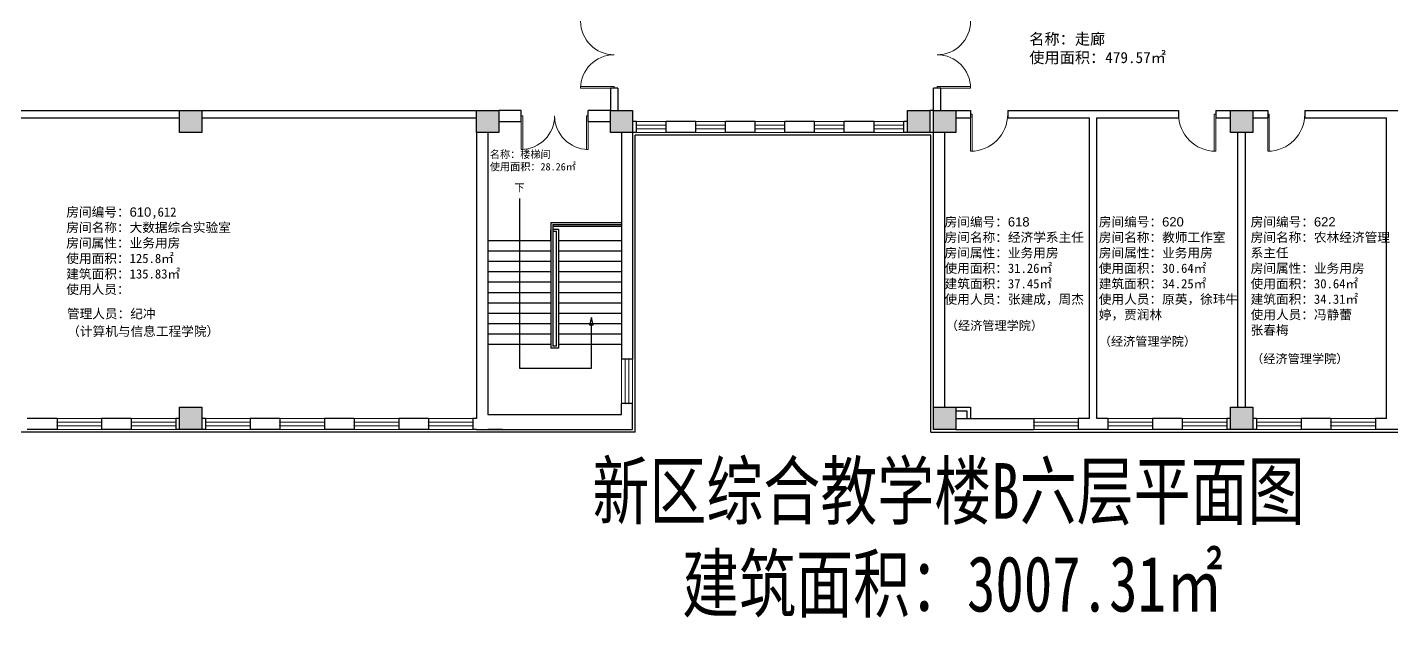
# Model space of a CAD drawing. Header units: millimetres. Extents: x 250667 to 378376, y 130813 to 184650.
# Drawn here: x 287267 to 324007, y 130813 to 146726 of the extents above; entities that cross this region are included whole.
import ezdxf

# ---------------------------------------------------------------- set-up
doc = ezdxf.new("R2010")
doc.units = ezdxf.units.MM
doc.header["$LTSCALE"] = 1000
doc.linetypes.add('CONTINOUS', pattern=[0])
for name, color, linetype in [('填充', 7, 'Continuous'), ('管理人员', 2, 'Continuous'), ('经济管理学院', 66, 'Continuous')]:
    doc.layers.add(name, color=color, linetype=linetype)
for name, color, linetype, lineweight in [('墙体', 30, 'Continuous', 30), ('墙线', 30, 'Continuous', 30), ('文字', 7, 'Continuous', 30), ('柱子', 150, 'Continuous', 30), ('窗线', 131, 'Continuous', 15), ('门线', 154, 'CONTINOUS', 15)]:
    doc.layers.add(name, color=color, linetype=linetype, lineweight=lineweight)
doc.styles.add('_TCH_AXIS', font='', dxfattribs={"width": 0.75})
doc.styles.get("Standard").update_dxf_attribs({"font": 'arial.ttf'})
doc.styles.get('_TCH_AXIS').set_extended_font_data('FangSong_GB2312')

msp = doc.modelspace()

# ---------------------------------------------------------------- hatches: boundary and pattern name
at = {"layer": '填充'}
h = msp.add_hatch(color=7, dxfattribs=at)
h.dxf.hatch_style = 1
h.paths.add_polyline_path([(291967, 144486), (291367, 144486), (291367, 143886), (291967, 143886)])
h = msp.add_hatch(color=7, dxfattribs=at)
h.dxf.hatch_style = 1
h.paths.add_polyline_path([(299967, 144486), (299367, 144486), (299367, 143886), (299967, 143886)])
h = msp.add_hatch(color=7, dxfattribs=at)
h.dxf.hatch_style = 1
h.paths.add_polyline_path([(303567, 144486), (302967, 144486), (302967, 143886), (303567, 143886)])
h = msp.add_hatch(color=7, dxfattribs=at)
h.dxf.hatch_style = 1
h.paths.add_polyline_path([(311567, 144486), (310967, 144486), (310967, 143886), (311567, 143886)])
h = msp.add_hatch(color=7, dxfattribs=at)
h.dxf.hatch_style = 1
h.paths.add_polyline_path([(312267, 144486), (311667, 144486), (311667, 143886), (312267, 143886)])
h = msp.add_hatch(color=7, dxfattribs=at)
h.dxf.hatch_style = 1
h.paths.add_polyline_path([(320267, 144486), (319667, 144486), (319667, 143886), (320267, 143886)])
h = msp.add_hatch(color=7, dxfattribs=at)
h.dxf.hatch_style = 1
h.paths.add_polyline_path([(291967, 136486), (291367, 136486), (291367, 135886), (291967, 135886)])
h = msp.add_hatch(color=7, dxfattribs=at)
h.dxf.hatch_style = 1
h.paths.add_polyline_path([(312267, 136486), (311667, 136486), (311667, 135886), (312267, 135886)])
h = msp.add_hatch(color=7, dxfattribs=at)
h.dxf.hatch_style = 1
h.paths.add_polyline_path([(320267, 136486), (319667, 136486), (319667, 135886), (320267, 135886)])

# ---------------------------------------------------------------- linework, layer by layer
at = {"layer": '墙体'}
for p, q in [((312667, 144486), (312667, 144286)), ((313667, 144486), (313667, 144286)), ((318267, 144486), (318267, 144286)), ((319267, 144486), (319267, 144286)), ((320667, 144486), (320667, 144286)), ((321667, 144486), (321667, 144286)), ((300519, 142114), (300519, 137541)), ((301367, 141462), (301367, 138082)), ((301417, 141412), (301417, 138132)), ((301517, 138132), (301517, 141232)), ((301567, 141282), (301567, 138082)), ((299667, 140982), (301367, 140982)), ((301567, 140982), (303267, 140982)), ((299667, 140702), (301367, 140702)), ((299667, 140422), (301367, 140422)), ((301567, 140702), (303267, 140702)), ((301567, 140422), (303267, 140422)), ((299667, 140142), (301367, 140142)), ((299667, 140142), (301367, 140142)), ((301567, 140142), (303267, 140142)), ((301567, 140142), (303267, 140142)), ((299667, 139862), (301367, 139862)), ((301567, 139862), (303267, 139862)), ((299667, 139582), (301367, 139582)), ((299667, 139302), (301367, 139302)), ((299667, 139302), (301367, 139302)), ((301567, 139582), (303267, 139582)), ((301567, 139302), (303267, 139302)), ((301567, 139302), (303267, 139302)), ((299667, 139022), (301367, 139022)), ((301567, 139022), (303267, 139022)), ((302455, 138903), (302405, 138695)), ((302505, 138695), (302455, 138903)), ((299667, 138742), (301367, 138742)), ((301567, 138742), (303267, 138742)), ((302505, 138695), (302405, 138695)), ((302455, 137541), (302455, 138695)), ((299667, 138462), (301367, 138462)), ((299667, 138182), (301367, 138182)), ((301567, 138462), (303267, 138462)), ((301567, 138182), (303267, 138182)), ((301567, 138082), (301367, 138082)), ((301517, 138132), (301417, 138132)), ((300519, 137541), (302455, 137541))]:
    msp.add_line(p, q, dxfattribs=at)
at = {"layer": '墙线'}
for p, q in [((303167, 145086), (302967, 145086)), ((302967, 145086), (302967, 144486)), ((303167, 145086), (303167, 144486)), ((311667, 144486), (311667, 145086)), ((311867, 145086), (311667, 145086)), ((311867, 144486), (311867, 145086)), ((285667, 144486), (291367, 144486)), ((291967, 144486), (299367, 144486)), ((300567, 144486), (299967, 144486)), ((300567, 144186), (300567, 144486)), ((302967, 144486), (302367, 144486)), ((302367, 144186), (302367, 144486)), ((311667, 144486), (311567, 144486)), ((312267, 144486), (312667, 144486)), ((313667, 144486), (318267, 144486)), ((319267, 144486), (319667, 144486)), ((320267, 144486), (320667, 144486)), ((321667, 144486), (326267, 144486)), ((285667, 144286), (291367, 144286)), ((291967, 144286), (299367, 144286)), ((299967, 144186), (300567, 144186)), ((302367, 144186), (302967, 144186)), ((303667, 144186), (303567, 144186)), ((303667, 143886), (303667, 144186)), ((305267, 144186), (304467, 144186)), ((304467, 143886), (304467, 144186)), ((305267, 143886), (305267, 144186)), ((306867, 144186), (306067, 144186)), ((306067, 143886), (306067, 144186)), ((306867, 143886), (306867, 144186)), ((308467, 144186), (307667, 144186)), ((307667, 143886), (307667, 144186)), ((308467, 143886), (308467, 144186)), ((310067, 144186), (309267, 144186)), ((309267, 143886), (309267, 144186)), ((310067, 143886), (310067, 144186)), ((310867, 143886), (310867, 144186)), ((310967, 144186), (310867, 144186)), ((312267, 144286), (312667, 144286)), ((313667, 144286), (315867, 144286)), ((315867, 136186), (315867, 144286)), ((316067, 144286), (318267, 144286)), ((316067, 136186), (316067, 144286)), ((319267, 144286), (319667, 144286)), ((320267, 144286), (320667, 144286)), ((321667, 144286), (323867, 144286)), ((323867, 136186), (323867, 144286)), ((299367, 143886), (299367, 136186)), ((299667, 143886), (299667, 136286)), ((303267, 143886), (303267, 137786)), ((303667, 143886), (303567, 143886)), ((303567, 143886), (303567, 137786)), ((303637, 135816), (303637, 143816)), ((311597, 143816), (303637, 143816)), ((305267, 143886), (304467, 143886)), ((306867, 143886), (306067, 143886)), ((308467, 143886), (307667, 143886)), ((310067, 143886), (309267, 143886)), ((310967, 143886), (310867, 143886)), ((311667, 143886), (311567, 143886)), ((311597, 135816), (311597, 143816)), ((311667, 136486), (311667, 143886)), ((311967, 143886), (311967, 136486)), ((319867, 136486), (319867, 143886)), ((320067, 136486), (320067, 143886)), ((301367, 141462), (303267, 141462)), ((301367, 140982), (301367, 141262)), ((301417, 141412), (303267, 141412)), ((301417, 141362), (303267, 141362)), ((301417, 141282), (301567, 141282)), ((301417, 141232), (301517, 141232)), ((303567, 137786), (303267, 137786)), ((303567, 137786), (303267, 137786)), ((303567, 136586), (303267, 136586)), ((303267, 136286), (303267, 136586)), ((303567, 135886), (303567, 136586)), ((312267, 136486), (312667, 136486)), ((312267, 136386), (312567, 136386)), ((312567, 136386), (312567, 136186)), ((312667, 136486), (312667, 136186)), ((288067, 136186), (287267, 136186)), ((288067, 136186), (288067, 135886)), ((290067, 136186), (289267, 136186)), ((289267, 136186), (289267, 135886)), ((290067, 136186), (290067, 135886)), ((291367, 136186), (291267, 136186)), ((291267, 136186), (291267, 135886)), ((292067, 136186), (291967, 136186)), ((292067, 136186), (292067, 135886)), ((294067, 136186), (293267, 136186)), ((293267, 136186), (293267, 135886)), ((294067, 136186), (294067, 135886)), ((296067, 136186), (295267, 136186)), ((295267, 136186), (295267, 135886)), ((296067, 136186), (296067, 135886)), ((298067, 136186), (297267, 136186)), ((297267, 136186), (297267, 135886)), ((298067, 136186), (298067, 135886)), ((299367, 136186), (299267, 136186)), ((299267, 136186), (299267, 135886)), ((299667, 136286), (303267, 136286)), ((312267, 136186), (314367, 136186)), ((314367, 136186), (314367, 135886)), ((315867, 136186), (315567, 136186)), ((315567, 136186), (315567, 135886)), ((316367, 136186), (316067, 136186)), ((316367, 136186), (316367, 135886)), ((318367, 136186), (317567, 136186)), ((317567, 136186), (317567, 135886)), ((318367, 136186), (318367, 135886)), ((319667, 136186), (319567, 136186)), ((319567, 136186), (319567, 135886)), ((320367, 136186), (320267, 136186)), ((320367, 136186), (320367, 135886)), ((322367, 136186), (321567, 136186)), ((321567, 136186), (321567, 135886)), ((322367, 136186), (322367, 135886)), ((323867, 136186), (323567, 136186)), ((323567, 136186), (323567, 135886)), ((303637, 135816), (251297, 135816)), ((288067, 135886), (287267, 135886)), ((290067, 135886), (289267, 135886)), ((291367, 135886), (291267, 135886)), ((292067, 135886), (291967, 135886)), ((294067, 135886), (293267, 135886)), ((296067, 135886), (295267, 135886)), ((298067, 135886), (297267, 135886)), ((299367, 135886), (299267, 135886)), ((299367, 135886), (303567, 135886)), ((300067, 135886), (299667, 135886)), ((311597, 135816), (363937, 135816)), ((312267, 135886), (314367, 135886)), ((316367, 135886), (315567, 135886)), ((318367, 135886), (317567, 135886)), ((319667, 135886), (319567, 135886)), ((320367, 135886), (320267, 135886)), ((322367, 135886), (321567, 135886)), ((324367, 135886), (323567, 135886))]:
    msp.add_line(p, q, dxfattribs=at)
at = {"layer": '柱子'}
for p, q in [((291367, 144486), (291967, 144486)), ((291367, 143886), (291367, 144486)), ((291967, 144486), (291967, 143886)), ((299367, 144486), (299967, 144486)), ((299367, 143886), (299367, 144486)), ((299967, 144486), (299967, 143886)), ((302967, 144486), (303567, 144486)), ((302967, 143886), (302967, 144486)), ((303567, 144486), (303567, 143886)), ((310967, 144486), (311567, 144486)), ((310967, 143886), (310967, 144486)), ((311567, 144486), (311567, 143886)), ((311667, 144486), (312267, 144486)), ((311667, 143886), (311667, 144486)), ((312267, 144486), (312267, 143886)), ((319667, 144486), (320267, 144486)), ((319667, 143886), (319667, 144486)), ((320267, 144486), (320267, 143886)), ((291967, 143886), (291367, 143886)), ((299967, 143886), (299367, 143886)), ((303567, 143886), (302967, 143886)), ((311567, 143886), (310967, 143886)), ((312267, 143886), (311667, 143886)), ((320267, 143886), (319667, 143886)), ((291367, 136486), (291967, 136486)), ((291367, 135886), (291367, 136486)), ((291967, 136486), (291967, 135886)), ((311667, 136486), (312267, 136486)), ((311667, 135886), (311667, 136486)), ((312267, 136486), (312267, 135886)), ((319667, 136486), (320267, 136486)), ((319667, 135886), (319667, 136486)), ((320267, 136486), (320267, 135886)), ((291967, 135886), (291367, 135886)), ((312267, 135886), (311667, 135886)), ((320267, 135886), (319667, 135886))]:
    msp.add_line(p, q, dxfattribs=at)
at = {"layer": '窗线'}
for p, q in [((304467, 144186), (303667, 144186)), ((303667, 144186), (303667, 143886)), ((303667, 144086), (304467, 144086)), ((304467, 143886), (304467, 144186)), ((306067, 144186), (305267, 144186)), ((305267, 144186), (305267, 143886)), ((305267, 144086), (306067, 144086)), ((306067, 143886), (306067, 144186)), ((307667, 144186), (306867, 144186)), ((306867, 144186), (306867, 143886)), ((306867, 144086), (307667, 144086)), ((307667, 143886), (307667, 144186)), ((309267, 144186), (308467, 144186)), ((308467, 144186), (308467, 143886)), ((308467, 144086), (309267, 144086)), ((309267, 143886), (309267, 144186)), ((310867, 144186), (310067, 144186)), ((310067, 144186), (310067, 143886)), ((310067, 144086), (310867, 144086)), ((310867, 143886), (310867, 144186)), ((303667, 143986), (304467, 143986)), ((303667, 143886), (304467, 143886)), ((305267, 143986), (306067, 143986)), ((305267, 143886), (306067, 143886)), ((306867, 143986), (307667, 143986)), ((306867, 143886), (307667, 143886)), ((308467, 143986), (309267, 143986)), ((308467, 143886), (309267, 143886)), ((310067, 143986), (310867, 143986)), ((310067, 143886), (310867, 143886)), ((303267, 136586), (303267, 137786)), ((303267, 137786), (303567, 137786)), ((303367, 136586), (303367, 137786)), ((303467, 136586), (303467, 137786)), ((303567, 137786), (303567, 136586)), ((303567, 136586), (303267, 136586)), ((288067, 135886), (288067, 136186)), ((288067, 136186), (289267, 136186)), ((288067, 136086), (289267, 136086)), ((288067, 135986), (289267, 135986)), ((289267, 136186), (289267, 135886)), ((290067, 135886), (290067, 136186)), ((290067, 136186), (291267, 136186)), ((290067, 136086), (291267, 136086)), ((290067, 135986), (291267, 135986)), ((291267, 136186), (291267, 135886)), ((292067, 135886), (292067, 136186)), ((292067, 136186), (293267, 136186)), ((292067, 136086), (293267, 136086)), ((292067, 135986), (293267, 135986)), ((293267, 136186), (293267, 135886)), ((294067, 135886), (294067, 136186)), ((294067, 136186), (295267, 136186)), ((294067, 136086), (295267, 136086)), ((294067, 135986), (295267, 135986)), ((295267, 136186), (295267, 135886)), ((296067, 135886), (296067, 136186)), ((296067, 136186), (297267, 136186)), ((296067, 136086), (297267, 136086)), ((296067, 135986), (297267, 135986)), ((297267, 136186), (297267, 135886)), ((298067, 135886), (298067, 136186)), ((298067, 136186), (299267, 136186)), ((298067, 136086), (299267, 136086)), ((298067, 135986), (299267, 135986)), ((299267, 136186), (299267, 135886)), ((314367, 135886), (314367, 136186)), ((314367, 136186), (315567, 136186)), ((314367, 136086), (315567, 136086)), ((314367, 135986), (315567, 135986)), ((315567, 136186), (315567, 135886)), ((316367, 135886), (316367, 136186)), ((316367, 136186), (317567, 136186)), ((316367, 136086), (317567, 136086)), ((316367, 135986), (317567, 135986)), ((317567, 136186), (317567, 135886)), ((318367, 135886), (318367, 136186)), ((318367, 136186), (319567, 136186)), ((318367, 136086), (319567, 136086)), ((318367, 135986), (319567, 135986)), ((319567, 136186), (319567, 135886)), ((320367, 135886), (320367, 136186)), ((320367, 136186), (321567, 136186)), ((320367, 136086), (321567, 136086)), ((320367, 135986), (321567, 135986)), ((321567, 136186), (321567, 135886)), ((322367, 135886), (322367, 136186)), ((322367, 136186), (323567, 136186)), ((322367, 136086), (323567, 136086)), ((322367, 135986), (323567, 135986)), ((323567, 136186), (323567, 135886)), ((289267, 135886), (288067, 135886)), ((291267, 135886), (290067, 135886)), ((293267, 135886), (292067, 135886)), ((295267, 135886), (294067, 135886)), ((297267, 135886), (296067, 135886)), ((299267, 135886), (298067, 135886)), ((315567, 135886), (314367, 135886)), ((317567, 135886), (316367, 135886)), ((319567, 135886), (318367, 135886)), ((321567, 135886), (320367, 135886)), ((323567, 135886), (322367, 135886))]:
    msp.add_line(p, q, dxfattribs=at)
at = {"layer": '窗线', "color": 2}
for p in [(303667, 144086), (303667, 143986)]:
    msp.add_point(p, dxfattribs=at)
at = {"layer": '窗线'}
for p in [(303367, 136586), (303467, 136586), (288067, 136086), (288067, 135986), (290067, 136086), (290067, 135986), (292067, 136086), (292067, 135986), (294067, 136086), (294067, 135986), (296067, 136086), (296067, 135986), (298067, 136086), (298067, 135986), (314367, 136086), (314367, 135986), (316367, 136086), (316367, 135986), (318367, 136086), (318367, 135986), (320367, 136086), (320367, 135986), (322367, 136086), (322367, 135986)]:
    msp.add_point(p, dxfattribs=at)
at = {"layer": '门线'}
for p, q in [((302167, 145086), (302167, 145126)), ((302167, 145126), (303067, 145126)), ((303067, 145126), (303067, 145086)), ((312667, 145126), (311767, 145126)), ((311767, 145126), (311767, 145086)), ((312667, 145086), (312667, 145126)), ((303067, 145086), (302167, 145086)), ((311767, 145086), (312667, 145086)), ((300567, 143436), (300567, 144336)), ((300567, 144336), (300607, 144336)), ((300607, 144336), (300607, 143436)), ((302327, 143436), (302327, 144336)), ((302327, 144336), (302367, 144336)), ((302367, 144336), (302367, 143436)), ((312707, 144386), (312667, 144386)), ((312667, 144386), (312667, 143386)), ((312707, 143386), (312707, 144386)), ((319227, 143386), (319227, 144386)), ((319227, 144386), (319267, 144386)), ((319267, 144386), (319267, 143386)), ((320707, 144386), (320667, 144386)), ((320667, 144386), (320667, 143386)), ((320707, 143386), (320707, 144386)), ((300607, 143436), (300567, 143436)), ((302367, 143436), (302327, 143436)), ((312667, 143386), (312707, 143386)), ((319267, 143386), (319227, 143386)), ((320667, 143386), (320707, 143386))]:
    msp.add_line(p, q, dxfattribs=at)
for centre, radius, start, end in [((303067, 146886), 900, 180, 270), ((311767, 146886), 900, 270, 0), ((303067, 145086), 900, 90, 180), ((311767, 145086), 900, 0, 90), ((300567, 144336), 900, 270, 0), ((302367, 144336), 900, 180, 270), ((312667, 144386), 1000, 270, 0), ((319267, 144386), 1000, 180, 270), ((320667, 144386), 1000, 270, 0)]:
    msp.add_arc(centre, radius, start, end, dxfattribs=at)

# ---------------------------------------------------------------- texts
at = {"layer": '墙体'}
msp.add_text('下', height=200, dxfattribs=at).set_placement((300384, 142304))
at = {"layer": '文字', "attachment_point": 1}
for s, width, insert, char_height in [('{\\fSimSun|b0|i0|c134|p2;名称：走廊}\\P{\\fSimSun|b0|i0|c134|p2;使用面积：479.57\\fSimSun|b0|i0|c129|p2;㎡}', 5623.39, (314247, 146560), 300), ('{\\fSimSun|b0|i0|c134|p2;名称：楼梯间}\\P{\\fSimSun|b0|i0|c134|p2;使用面积：28.26\\fSimSun|b0|i0|c129|p2;㎡}', 3509.56, (299722, 143401), 200), ('{\\fSimSun|b0|i0|c134|p2;房间编号：}610{\\fSimSun|b0|i0|c134|p2;,612}\\P{\\fSimSun|b0|i0|c134|p2;房间名称：大数据综合实验室}\\P{\\fSimSun|b0|i0|c134|p2;房间属性：业务用房}\\P{\\fSimSun|b0|i0|c134|p2;使用面积：125.8\\fSimSun|b0|i0|c129|p2;㎡}\\P{\\fSimSun|b0|i0|c134|p2;建筑面积：135.83\\fSimSun|b0|i0|c129|p2;㎡\\fSimSun|b0|i0|c134|p2;\\P使用人员：}', 10457.29, (288317, 141872), 250), ('{\\fSimSun|b0|i0|c134|p2;房间编号：}618\\P{\\fSimSun|b0|i0|c134|p2;房间名称：经济学系主任}\\P{\\fSimSun|b0|i0|c134|p2;房间属性：业务用房}\\P{\\fSimSun|b0|i0|c134|p2;使用面积：31.26\\fSimSun|b0|i0|c129|p2;㎡}\\P{\\fSimSun|b0|i0|c134|p2;建筑面积：37.45\\fSimSun|b0|i0|c129|p2;㎡}\\P{\\fSimSun|b0|i0|c134|p2;使用人员：张建成，周杰}', 4100, (311967, 141607), 250), ('{\\fSimSun|b0|i0|c134|p2;房间编号：}620\\P{\\fSimSun|b0|i0|c134|p2;房间名称：教师工作室}\\P{\\fSimSun|b0|i0|c134|p2;房间属性：业务用房}\\P{\\fSimSun|b0|i0|c134|p2;使用面积：30.64\\fSimSun|b0|i0|c129|p2;㎡}\\P{\\fSimSun|b0|i0|c134|p2;建筑面积：34.25\\fSimSun|b0|i0|c129|p2;㎡}\\P{\\fSimSun|b0|i0|c134|p2;使用人员：原英，徐玮牛婷，贾润林}', 3746.21, (316120, 141607), 250), ('{\\fSimSun|b0|i0|c134|p2;房间编号：}622\\P{\\fSimSun|b0|i0|c134|p2;房间名称：农林经济管理系主任}\\P{\\fSimSun|b0|i0|c134|p2;房间属性：业务用房}\\P{\\fSimSun|b0|i0|c134|p2;使用面积：30.64\\fSimSun|b0|i0|c129|p2;㎡}\\P{\\fSimSun|b0|i0|c134|p2;建筑面积：34.31\\fSimSun|b0|i0|c129|p2;㎡}\\P{\\fSimSun|b0|i0|c134|p2;使用人员：冯静蕾\\P张春梅}', 3749.18, (320208, 141607), 250)]:
    msp.add_mtext_dynamic_manual_height_columns(s, width=width, gutter_width=12.5, heights=[0], dxfattribs=dict(at, insert=insert, char_height=char_height))
at = {"layer": '文字', "insert": (298487, 134980), "char_height": 1500, "attachment_point": 1, "style": '_TCH_AXIS'}
msp.add_mtext_dynamic_manual_height_columns('\\pi3994.53127;{\\fSimSun|b0|i0|c134|p2;新区综合教学楼B六层平面图\\P\\pi6411.08155;建筑面积：3007.31\\fSimSun|b0|i0|c129|p2;㎡}', width=27893.39, gutter_width=1, heights=[0], dxfattribs=at)
at = {"layer": '管理人员', "char_height": 250, "attachment_point": 1}
for s, width, insert in [('\\pt3250;{\\fSimSun|b0|i0|c134|p2;管理人员：纪冲}', 4853.31, (288334, 139130)), ('{\\fSimSun|b0|i0|c134|p2;（计算机与信息工程学院）}', 6871.47, (288342, 138658))]:
    msp.add_mtext_dynamic_manual_height_columns(s, width=width, gutter_width=12.5, heights=[0], dxfattribs=dict(at, insert=insert))
at = {"layer": '经济管理学院', "char_height": 240, "attachment_point": 1}
for insert in [(312000, 138808), (316120, 138381), (320222, 137914)]:
    msp.add_mtext_dynamic_manual_height_columns('{\\fSimSun|b0|i0|c134|p2;（经济管理学院）}', width=3260.79, gutter_width=12.5, heights=[0], dxfattribs=dict(at, insert=insert))

doc.saveas('drawing.dxf')
